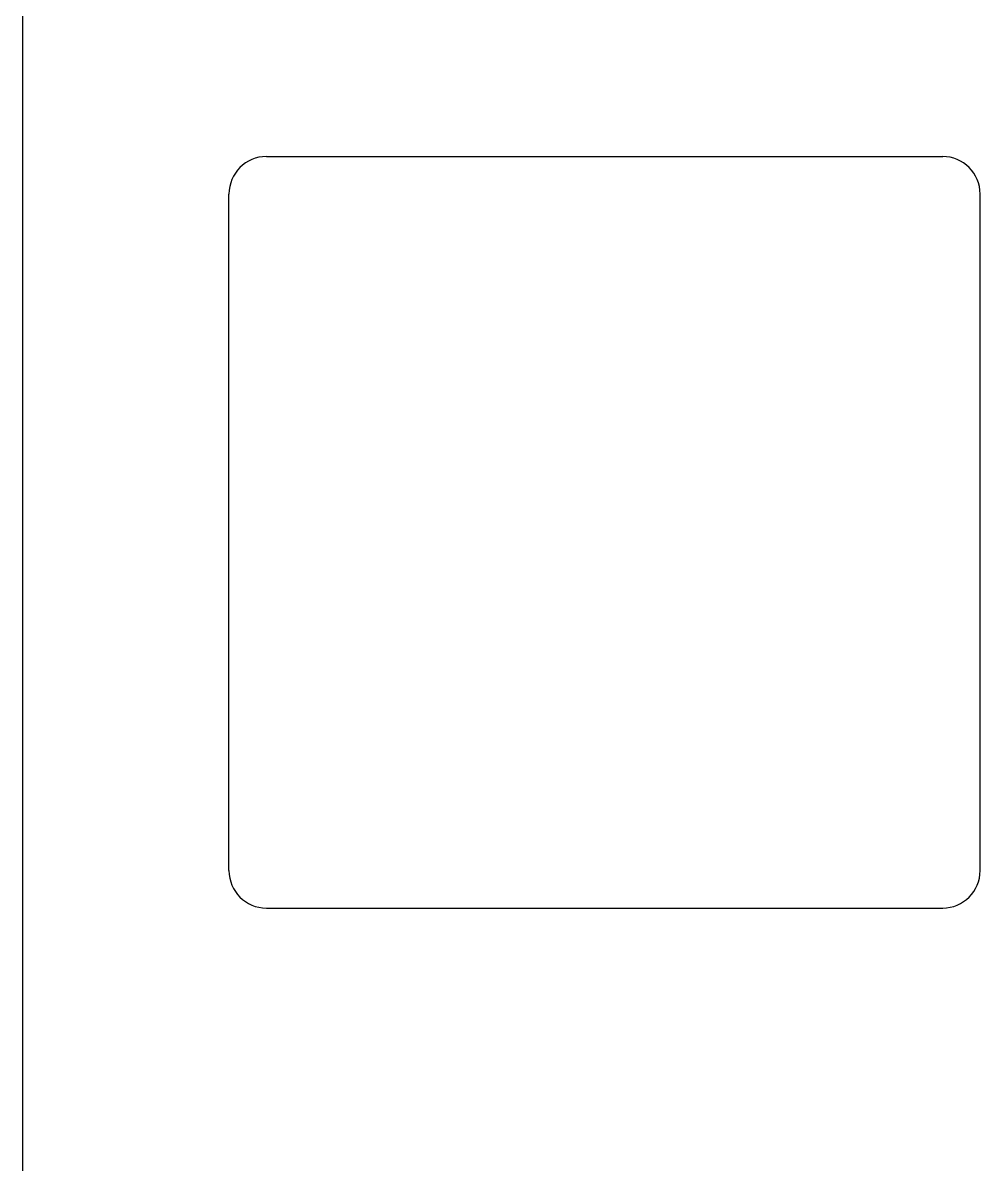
# Model space of a CAD drawing. Header units: millimetres. Extents: x -2194 to 1361, y -607 to 684.
# Drawn here: x 547 to 572.54, y 569.65 to 600.08 of the extents above; entities that cross this region are included whole.
import ezdxf

# ---------------------------------------------------------------- set-up
doc = ezdxf.new("R2010")
doc.units = ezdxf.units.MM
doc.layers.get('0').update_dxf_attribs({"lineweight": 25, "true_color": 0xffffff})
doc.layers.add('l1 2mm', color=7, linetype='Continuous', lineweight=25, true_color=0x000000)
doc.layers.add('l2 2mm', color=7, linetype='Continuous', lineweight=25, true_color=0x000000)

msp = doc.modelspace()

# ---------------------------------------------------------------- linework, layer by layer
for centre, start, end in [((553.5, 595.515), 90, 180), ((571.54, 595.515), 0, 90), ((553.5, 577.475), 180, 270), ((571.54, 577.475), 270, 0)]:
    msp.add_arc(centre, 1, start, end)
at = {"layer": 'l1 2mm'}
for p, q in [((553.5, 596.515), (571.54, 596.515)), ((552.5, 577.475), (552.5, 595.515)), ((572.54, 577.475), (572.54, 595.515)), ((553.5, 576.475), (571.54, 576.475))]:
    msp.add_line(p, q, dxfattribs=at)
at = {"layer": 'l2 2mm'}
msp.add_line((547, 463), (547, 627.515), dxfattribs=at)

doc.saveas('drawing.dxf')
